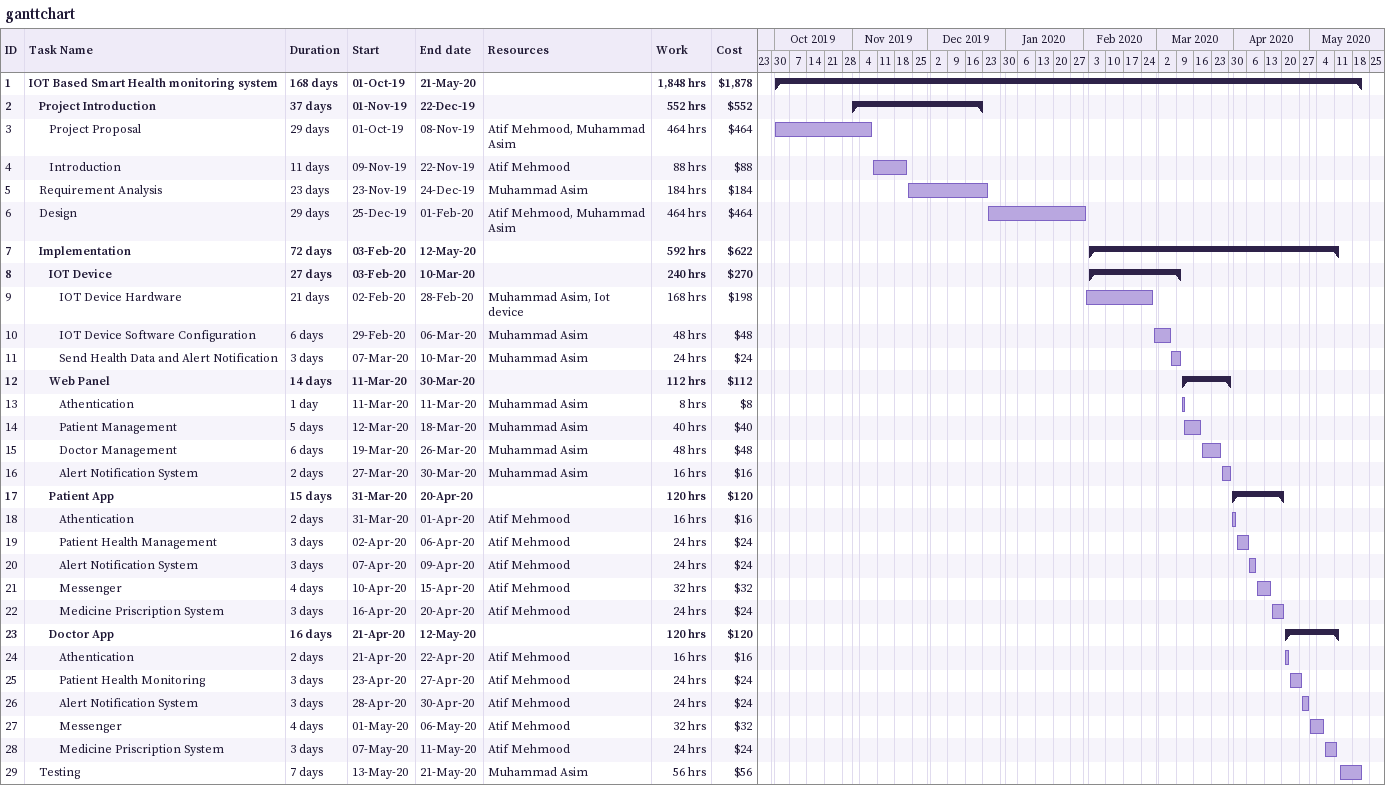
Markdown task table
ganttchart

| ID | Level | Task | Duration | Start | Finish | Resources | Work (h) | Cost ($) |
|---|---|---|---|---|---|---|---|---|
| 1 | 1 | **IOT Based Smart Health monitoring system** | 168d | 2019-10-01 | 2020-05-21 |  | 1848 | 1878 |
| 2 | 2 | **Project Introduction** | 37d | 2019-11-01 | 2019-12-22 |  | 552 | 552 |
| 3 | 3 | Project Proposal | 29d | 2019-10-01 | 2019-11-08 | Atif Mehmood, Muhammad Asim | 464 | 464 |
| 4 | 3 | Introduction | 11d | 2019-11-09 | 2019-11-22 | Atif Mehmood | 88 | 88 |
| 5 | 2 | Requirement Analysis | 23d | 2019-11-23 | 2019-12-24 | Muhammad Asim | 184 | 184 |
| 6 | 2 | Design | 29d | 2019-12-25 | 2020-02-01 | Atif Mehmood, Muhammad Asim | 464 | 464 |
| 7 | 2 | **Implementation** | 72d | 2020-02-03 | 2020-05-12 |  | 592 | 622 |
| 8 | 3 | **IOT Device** | 27d | 2020-02-03 | 2020-03-10 |  | 240 | 270 |
| 9 | 4 | IOT Device Hardware | 21d | 2020-02-02 | 2020-02-28 | Muhammad Asim, Iot device | 168 | 198 |
| 10 | 4 | IOT Device Software Configuration | 6d | 2020-02-29 | 2020-03-06 | Muhammad Asim | 48 | 48 |
| 11 | 4 | Send Health Data and Alert Notification | 3d | 2020-03-07 | 2020-03-10 | Muhammad Asim | 24 | 24 |
| 12 | 3 | **Web Panel** | 14d | 2020-03-11 | 2020-03-30 |  | 112 | 112 |
| 13 | 4 | Athentication | 1d | 2020-03-11 | 2020-03-11 | Muhammad Asim | 8 | 8 |
| 14 | 4 | Patient Management | 5d | 2020-03-12 | 2020-03-18 | Muhammad Asim | 40 | 40 |
| 15 | 4 | Doctor Management | 6d | 2020-03-19 | 2020-03-26 | Muhammad Asim | 48 | 48 |
| 16 | 4 | Alert Notification System | 2d | 2020-03-27 | 2020-03-30 | Muhammad Asim | 16 | 16 |
| 17 | 3 | **Patient App** | 15d | 2020-03-31 | 2020-04-20 |  | 120 | 120 |
| 18 | 4 | Athentication | 2d | 2020-03-31 | 2020-04-01 | Atif Mehmood | 16 | 16 |
| 19 | 4 | Patient Health Management | 3d | 2020-04-02 | 2020-04-06 | Atif Mehmood | 24 | 24 |
| 20 | 4 | Alert Notification System | 3d | 2020-04-07 | 2020-04-09 | Atif Mehmood | 24 | 24 |
| 21 | 4 | Messenger | 4d | 2020-04-10 | 2020-04-15 | Atif Mehmood | 32 | 32 |
| 22 | 4 | Medicine Priscription System | 3d | 2020-04-16 | 2020-04-20 | Atif Mehmood | 24 | 24 |
| 23 | 3 | **Doctor App** | 16d | 2020-04-21 | 2020-05-12 |  | 120 | 120 |
| 24 | 4 | Athentication | 2d | 2020-04-21 | 2020-04-22 | Atif Mehmood | 16 | 16 |
| 25 | 4 | Patient Health Monitoring | 3d | 2020-04-23 | 2020-04-27 | Atif Mehmood | 24 | 24 |
| 26 | 4 | Alert Notification System | 3d | 2020-04-28 | 2020-04-30 | Atif Mehmood | 24 | 24 |
| 27 | 4 | Messenger | 4d | 2020-05-01 | 2020-05-06 | Atif Mehmood | 32 | 32 |
| 28 | 4 | Medicine Priscription System | 3d | 2020-05-07 | 2020-05-11 | Atif Mehmood | 24 | 24 |
| 29 | 2 | Testing | 7d | 2020-05-13 | 2020-05-21 | Muhammad Asim | 56 | 56 |
